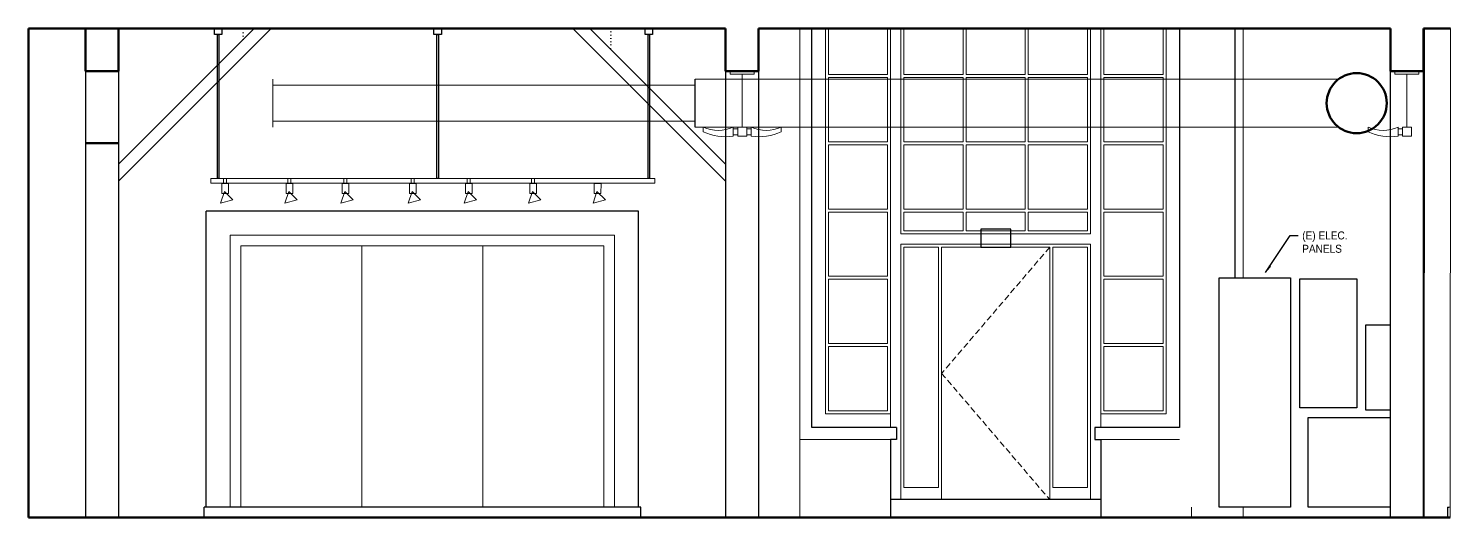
# Model space of a CAD drawing. Header units: inches. Extents: x -3027 to 6920, y -6604 to 320.
# Drawn here: x 323.5 to 797.3, y -1500 to -1337.1 of the extents above; entities that cross this region are included whole.
import ezdxf

# ---------------------------------------------------------------- set-up
doc = ezdxf.new("R2010")
doc.units = ezdxf.units.IN
doc.header["$LTSCALE"] = 4
doc.header["$MEASUREMENT"] = 0
doc.linetypes.add('DASHED', pattern=[0.75, 0.5, -0.25])
doc.linetypes.add('DOT', pattern=[0.25, 0, -0.25])
doc.layers.get('0').update_dxf_attribs({"linetype": 'CONTINUOUS'})
for name, color, linetype, lineweight in [('A-ELEV-2', 5, 'CONTINUOUS', 25), ('A-ELEV-3', 8, 'CONTINUOUS', 15), ('A-ELEV-4', 9, 'CONTINUOUS', 9), ('A-ELEV-BYND', 9, 'DASHED', 9), ('A-ELEV-CUT', 3, 'CONTINUOUS', 50), ('A-ELEV-GHOST', 8, 'DOT', 15)]:
    doc.layers.add(name, color=color, linetype=linetype, lineweight=lineweight)
doc.layers.add('A-NOTE-DIM-3_8', color=8, linetype='CONTINUOUS')
doc.styles.add('3_8SM', font='swisse.ttf', dxfattribs={"width": 0.9, "height": 2.666667})
doc.dimstyles.new('DIM3_8$7', dxfattribs={"dimtxt": 2.666667, "dimasz": 2.666667, "dimexe": 1.333333, "dimexo": 1.333333, "dimgap": 1.333333, "dimtad": 0, "dimdec": 4, "dimzin": 11, "dimdsep": 46, "dimlunit": 4, "dimtxsty": '3_8SM', "dimblk": 'ARCHTICK', "dimcen": 2.666667, "dimdle": 1.333333, "dimclrd": 8, "dimclre": 8, "dimclrt": 8, "dimadec": 0, "dimazin": 0, "dimtfac": 4, "dimtdec": 4, "dimtofl": 0, "dimtmove": 1, "dimatfit": 3, "dimfxl": 1, "dimfrac": 2, "dimtzin": 0, "dimarcsym": 0})

# ---------------------------------------------------------------- blocks, each defined once
blk = doc.blocks.new('_ARCHTICK')
at = {"color": 0, "linetype": 'ByBlock', "const_width": 0.15}
blk.add_lwpolyline([(-0.5, -0.5), (0.5, 0.5)], dxfattribs=at)

msp = doc.modelspace()

# ---------------------------------------------------------------- linework, layer by layer
at = {"layer": 'A-ELEV-2'}
for p, q in [((398.6987, -1337.125), (353.52713, -1382.29657)), ((404.35555, -1337.125), (353.52713, -1387.95343)), ((504.92137, -1337.125), (555.7498, -1387.95343)), ((510.57823, -1337.125), (555.7498, -1382.29657)), ((725.4998, -1420.13363), (725.4998, -1337.125)), ((342.52713, -1351.375), (342.52713, -1500)), ((353.52713, -1351.375), (353.52713, -1500)), ((545.58998, -1370), (545.58998, -1354)), ((555.7498, -1351.375), (555.7498, -1500)), ((566.7498, -1351.375), (566.7498, -1500)), ((777.2498, -1500), (777.2498, -1351.375)), ((788.2498, -1500), (788.2498, -1351.375)), ((526.7498, -1398), (382.7498, -1398)), ((382.7498, -1496.5), (382.7498, -1398)), ((526.7498, -1496.5), (526.7498, -1398)), ((612.6998, -1470), (612.6998, -1474)), ((678.7998, -1470), (678.7998, -1474)), ((612.6998, -1474), (610.6998, -1474)), ((610.6998, -1474), (610.6998, -1500)), ((678.7998, -1474), (680.7998, -1474)), ((680.7998, -1474), (680.7998, -1500)), ((527.4998, -1496.5), (381.9998, -1496.5)), ((381.9998, -1500), (381.9998, -1496.5)), ((527.4998, -1500), (527.4998, -1496.5)), ((680.7998, -1494), (610.6998, -1494)), ((796.2502, -1496.5), (796.2502, -1500)), ((796.2502, -1496.5), (796.7502, -1496.5))]:
    msp.add_line(p, q, dxfattribs=at)
for points in [[(385.46702, -1337.125), (387.96702, -1337.125), (387.96702, -1339.125), (385.46702, -1339.125)], [(386.46702, -1339.125), (386.96702, -1339.125), (386.96702, -1387.125), (386.46702, -1387.125)], [(458.58088, -1337.125), (461.08088, -1337.125), (461.08088, -1339.125), (458.58088, -1339.125)], [(459.58088, -1339.125), (460.08088, -1339.125), (460.08088, -1387.125), (459.58088, -1387.125)], [(528.91971, -1337.125), (531.41971, -1337.125), (531.41971, -1339.125), (528.91971, -1339.125)], [(529.91971, -1339.125), (530.41971, -1339.125), (530.41971, -1387.125), (529.91971, -1387.125)], [(640.7498, -1410), (650.7498, -1410), (650.7498, -1404), (640.7498, -1404)], [(720.25, -1420.13363), (743.93962, -1420.13363), (743.93962, -1496.5), (720.25, -1496.5)], [(747.04843, -1420.50455), (766.02856, -1420.50455), (766.02856, -1463.46337), (747.04843, -1463.46337)]]:
    msp.add_lwpolyline(points, close=True, dxfattribs=at)
for points in [[(612.6998, -1470), (584.4998, -1470), (584.4998, -1337.125)], [(706.9998, -1337.125), (706.9998, -1470), (678.7998, -1470)], [(777.2498, -1464.28092), (769.02089, -1464.28092), (769.02089, -1435.83044), (777.2498, -1435.83044)], [(777.2498, -1496.5), (749.83, -1496.5), (749.83, -1466.73354), (777.2498, -1466.73354)]]:
    msp.add_lwpolyline(points, dxfattribs=at)
at = {"layer": 'A-ELEV-3'}
for p, q in [((580.4998, -1500), (580.4998, -1337.125)), ((588.9998, -1465.5), (588.9998, -1337.125)), ((610.6998, -1337.125), (610.6998, -1470)), ((614.1998, -1405.5), (614.1998, -1337.125)), ((677.2998, -1337.125), (677.2998, -1405.5)), ((680.7998, -1337.125), (680.7998, -1470)), ((702.4998, -1465.5), (702.4998, -1337.125)), ((788.48995, -1500), (788.6524, -1337.125)), ((797.13598, -1500), (797.29843, -1337.125)), ((404.97226, -1354), (404.97226, -1370)), ((760.02208, -1354), (545.58998, -1354)), ((561.2498, -1352.375), (561.2498, -1370)), ((782.7498, -1352.375), (782.7498, -1370)), ((545.58998, -1356), (404.97226, -1356)), ((545.58998, -1368), (404.97226, -1368)), ((760.02208, -1370), (545.58998, -1370)), ((548.31353, -1371.5), (548.31353, -1370)), ((548.31353, -1370), (548.31353, -1370)), ((558.31353, -1370), (558.31353, -1373)), ((558.31353, -1370.5), (559.81353, -1370.5)), ((558.31353, -1372.5), (559.81353, -1372.5)), ((562.81353, -1370.5), (564.31353, -1370.5)), ((562.81353, -1372.5), (564.31353, -1372.5)), ((564.31353, -1370), (564.31353, -1373)), ((574.31353, -1371.5), (574.31353, -1370)), ((769.81353, -1371.5), (769.81353, -1370)), ((769.81353, -1370), (769.81353, -1370)), ((779.81353, -1370), (779.81353, -1373)), ((779.81353, -1370.5), (781.31353, -1370.5)), ((779.81353, -1372.5), (781.31353, -1372.5)), ((518.7498, -1406), (390.7498, -1406)), ((390.7498, -1496.5), (390.7498, -1406)), ((518.7498, -1496.5), (518.7498, -1406)), ((677.2998, -1405.5), (614.1998, -1405.5)), ((515.2498, -1409.5), (394.2498, -1409.5)), ((394.2498, -1496.5), (394.2498, -1409.5)), ((434.58313, -1496.5), (434.58313, -1409.5)), ((474.91647, -1496.5), (474.91647, -1409.5)), ((515.2498, -1496.5), (515.2498, -1409.5)), ((614.1998, -1494), (614.1998, -1409)), ((677.2998, -1409), (614.1998, -1409)), ((677.2998, -1409), (677.2998, -1494)), ((589.9998, -1443.08333), (609.6998, -1443.08333)), ((589.9998, -1464.5), (589.9998, -1443.08333)), ((609.6998, -1443.08333), (609.6998, -1464.5)), ((701.4998, -1443.08333), (681.7998, -1443.08333)), ((681.7998, -1443.08333), (681.7998, -1464.5)), ((701.4998, -1464.5), (701.4998, -1443.08333)), ((610.6998, -1465.5), (588.9998, -1465.5)), ((609.6998, -1464.5), (589.9998, -1464.5)), ((680.7998, -1465.5), (702.4998, -1465.5)), ((681.7998, -1464.5), (701.4998, -1464.5)), ((610.6998, -1474), (580.4998, -1474)), ((680.7998, -1474), (706.9998, -1474)), ((710.9998, -1500), (710.9998, -1496.5)), ((797.13947, -1496.5), (796.7502, -1496.5))]:
    msp.add_line(p, q, dxfattribs=at)
for points in [[(609.6998, -1337.125), (609.6998, -1352.41667), (589.9998, -1352.41667), (589.9998, -1337.125)], [(634.8998, -1337.125), (634.8998, -1352.41667), (615.1998, -1352.41667), (615.1998, -1337.125)], [(635.8998, -1337.125), (635.8998, -1352.41667), (655.5998, -1352.41667), (655.5998, -1337.125)], [(656.5998, -1337.125), (656.5998, -1352.41667), (676.2998, -1352.41667), (676.2998, -1337.125)], [(681.7998, -1337.125), (681.7998, -1352.41667), (701.4998, -1352.41667), (701.4998, -1337.125)], [(728.25, -1337.125), (728.25, -1420.13363)], [(728.25, -1496.5), (728.25, -1500)]]:
    msp.add_lwpolyline(points, dxfattribs=at)
for points in [[(557.2498, -1351.375), (565.2498, -1351.375), (565.2498, -1352.375), (557.2498, -1352.375)], [(589.9998, -1353.41667), (609.6998, -1353.41667), (609.6998, -1374.83333), (589.9998, -1374.83333)], [(615.1998, -1353.41667), (634.8998, -1353.41667), (634.8998, -1374.83333), (615.1998, -1374.83333)], [(655.5998, -1353.41667), (635.8998, -1353.41667), (635.8998, -1374.83333), (655.5998, -1374.83333)], [(676.2998, -1353.41667), (656.5998, -1353.41667), (656.5998, -1374.83333), (676.2998, -1374.83333)], [(701.4998, -1353.41667), (681.7998, -1353.41667), (681.7998, -1374.83333), (701.4998, -1374.83333)], [(778.7498, -1351.375), (786.7498, -1351.375), (786.7498, -1352.375), (778.7498, -1352.375)], [(559.81353, -1370), (562.81353, -1370), (562.81353, -1373), (559.81353, -1373)], [(781.31353, -1370), (784.31353, -1370), (784.31353, -1373), (781.31353, -1373)], [(589.9998, -1375.83333), (609.6998, -1375.83333), (609.6998, -1397.25), (589.9998, -1397.25)], [(615.1998, -1375.83333), (634.8998, -1375.83333), (634.8998, -1397.25), (615.1998, -1397.25)], [(655.5998, -1375.83333), (635.8998, -1375.83333), (635.8998, -1397.25), (655.5998, -1397.25)], [(676.2998, -1375.83333), (656.5998, -1375.83333), (656.5998, -1397.25), (676.2998, -1397.25)], [(701.4998, -1375.83333), (681.7998, -1375.83333), (681.7998, -1397.25), (701.4998, -1397.25)], [(384.2498, -1388.625), (532.19473, -1388.625), (532.19473, -1387.125), (384.2498, -1387.125)], [(589.9998, -1398.25), (609.6998, -1398.25), (609.6998, -1419.66667), (589.9998, -1419.66667)], [(615.1998, -1398.25), (634.8998, -1398.25), (634.8998, -1404.5), (615.1998, -1404.5)], [(655.5998, -1398.25), (635.8998, -1398.25), (635.8998, -1404.5), (655.5998, -1404.5)], [(676.2998, -1398.25), (656.5998, -1398.25), (656.5998, -1404.5), (676.2998, -1404.5)], [(701.4998, -1398.25), (681.7998, -1398.25), (681.7998, -1419.66667), (701.4998, -1419.66667)], [(615.1998, -1410), (626.7498, -1410), (626.7498, -1490), (615.1998, -1490)], [(663.7498, -1410), (627.7498, -1410), (627.7498, -1494), (663.7498, -1494)], [(664.7498, -1410), (676.2998, -1410), (676.2998, -1490), (664.7498, -1490)], [(589.9998, -1420.66667), (609.6998, -1420.66667), (609.6998, -1442.08333), (589.9998, -1442.08333)], [(701.4998, -1420.66667), (681.7998, -1420.66667), (681.7998, -1442.08333), (701.4998, -1442.08333)]]:
    msp.add_lwpolyline(points, close=True, dxfattribs=at)
for centre, radius, start, end in [((553.31353, -1358.77528), 12.28797, 245.9896326, 294.0103674), ((555.81353, -1355.58333), 17.59518, 244.7699902, 278.1684786), ((569.31353, -1358.77528), 12.28797, 245.9896326, 294.0103674), ((566.81353, -1355.58333), 17.59518, 261.8315214, 295.2300098), ((774.81353, -1358.77528), 12.28797, 245.9896326, 294.0103674), ((777.31353, -1355.58333), 17.59518, 244.7699902, 278.1684786)]:
    msp.add_arc(centre, radius, start, end, dxfattribs=at)
at = {"layer": 'A-ELEV-4'}
for points in [[(389.44186, -1388.625), (388.44186, -1388.625), (388.44186, -1387.125), (389.44186, -1387.125)], [(410.90328, -1388.625), (409.90328, -1388.625), (409.90328, -1387.125), (410.90328, -1387.125)], [(429.539, -1388.625), (428.539, -1388.625), (428.539, -1387.125), (429.539, -1387.125)], [(452.00043, -1388.625), (451.00043, -1388.625), (451.00043, -1387.125), (452.00043, -1387.125)], [(470.63615, -1388.625), (469.63615, -1388.625), (469.63615, -1387.125), (470.63615, -1387.125)], [(492.09758, -1388.625), (491.09758, -1388.625), (491.09758, -1387.125), (492.09758, -1387.125)], [(388.78082, -1391.39166), (387.4879, -1395.32273), (391.60174, -1394.24749)], [(390.14671, -1388.73119), (387.89675, -1388.71736), (387.876, -1392.0923), (390.12596, -1392.10613)], [(410.24224, -1391.39166), (408.94933, -1395.32273), (413.06317, -1394.24749)], [(411.60814, -1388.73119), (409.35818, -1388.71736), (409.33743, -1392.0923), (411.58738, -1392.10613)], [(428.87796, -1391.39166), (427.58505, -1395.32273), (431.69889, -1394.24749)], [(430.24386, -1388.73119), (427.9939, -1388.71736), (427.97315, -1392.0923), (430.22311, -1392.10613)], [(451.33939, -1391.39166), (450.04648, -1395.32273), (454.16032, -1394.24749)], [(452.70529, -1388.73119), (450.45533, -1388.71736), (450.43457, -1392.0923), (452.68453, -1392.10613)], [(469.97511, -1391.39166), (468.6822, -1395.32273), (472.79604, -1394.24749)], [(471.34101, -1388.73119), (469.09105, -1388.71736), (469.0703, -1392.0923), (471.32025, -1392.10613)], [(491.43654, -1391.39166), (490.14362, -1395.32273), (494.25747, -1394.24749)], [(492.80243, -1388.73119), (490.55248, -1388.71736), (490.53172, -1392.0923), (492.78168, -1392.10613)], [(512.89797, -1391.39166), (511.60505, -1395.32273), (515.71889, -1394.24749)], [(514.26386, -1388.73119), (512.0139, -1388.71736), (511.99315, -1392.0923), (514.24311, -1392.10613)]]:
    msp.add_lwpolyline(points, close=True, dxfattribs=at)
at = {"layer": 'A-ELEV-BYND'}
msp.add_lwpolyline([(663.7498, -1410), (627.7498, -1452), (663.7498, -1494)], dxfattribs=at)
at = {"layer": 'A-ELEV-CUT'}
for p, q in [((323.4998, -1500), (323.4998, -1337.125)), ((323.4998, -1337.125), (555.7498, -1337.125)), ((342.52713, -1351.375), (342.52713, -1337.125)), ((353.52713, -1351.375), (353.52713, -1337.125)), ((555.7498, -1351.375), (555.7498, -1337.125)), ((566.7498, -1337.125), (777.2498, -1337.125)), ((566.7498, -1351.375), (566.7498, -1337.125)), ((777.2498, -1351.375), (777.2498, -1337.125)), ((788.2498, -1337.125), (797.29843, -1337.125)), ((788.2498, -1351.375), (788.2498, -1337.125)), ((353.52713, -1351.375), (342.52713, -1351.375)), ((566.7498, -1351.375), (555.7498, -1351.375)), ((566.7498, -1351.375), (556.06353, -1351.375)), ((788.2498, -1351.375), (777.2498, -1351.375)), ((788.2498, -1351.375), (777.2498, -1351.375)), ((353.52713, -1375.375), (342.52713, -1375.375)), ((797.13598, -1500), (323.4998, -1500))]:
    msp.add_line(p, q, dxfattribs=at)
msp.add_circle((766.02208, -1362), 10, dxfattribs=at)
at = {"layer": 'A-ELEV-GHOST'}
for points in [[(394.9998, -1340.8239), (394.9998, -1337.125)], [(517.4998, -1337.125), (517.4998, -1344.04657)]]:
    msp.add_lwpolyline(points, dxfattribs=at)

# ---------------------------------------------------------------- texts
at = {"layer": 'A-NOTE-DIM-3_8', "insert": (747.87835, -1404.7148), "char_height": 2.666667, "width": 36, "attachment_point": 1, "style": '3_8SM'}
msp.add_mtext('(E) ELEC.\\PPANELS', dxfattribs=at)

# ---------------------------------------------------------------- leaders
at = {"layer": 'A-NOTE-DIM-3_8', "annotation_type": 0, "has_hookline": 1, "hookline_direction": 0}
msp.add_leader([(735.69273, -1418.4417), (743.87835, -1406.04814), (746.54501, -1406.04814)], dimstyle='DIM3_8$7', override={"dimgap": 1.333333, "dimtad": 0}, dxfattribs=at)

doc.saveas('drawing.dxf')
